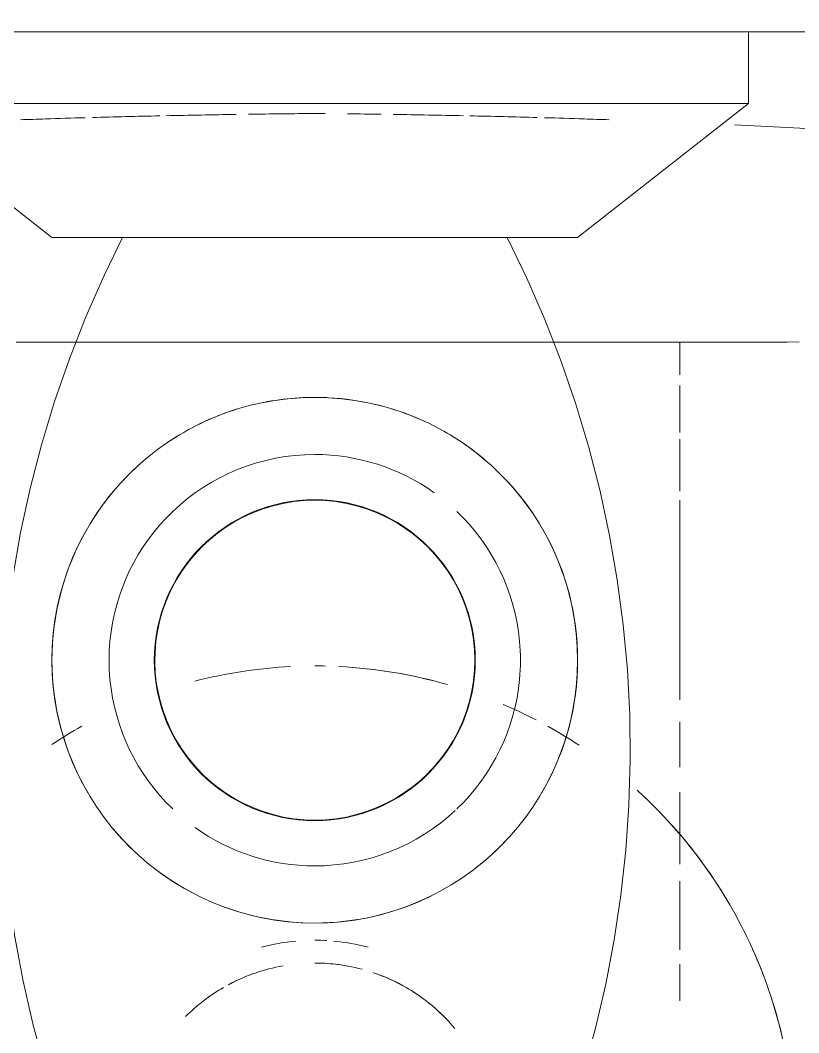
# Model space of a CAD drawing. Header units: millimetres. Extents: x -4000 to 187956, y -58990 to 162485.
# Drawn here: x 157921.26 to 157955.32, y 1854.7 to 1899 of the extents above; entities that cross this region are included whole.
import ezdxf

# ---------------------------------------------------------------- set-up
doc = ezdxf.new("R2010")
doc.units = ezdxf.units.MM
for name, color, linetype, lineweight in [('A-FLOR', 192, 'Continuous', 13), ('A-FLOR-PATT', 8, 'Continuous', 13), ('P-SANR-FIXT', 6, 'Continuous', 9)]:
    doc.layers.add(name, color=color, linetype=linetype, lineweight=lineweight)

# ---------------------------------------------------------------- blocks, each defined once
blk = doc.blocks.new('C307 - C307-V817-0_000')
at = {"layer": 'P-SANR-FIXT', "color": 50}
for p, q in [((-15.976, 42.403), (-15.976, 40.802)), ((-15.976, 40.17), (-15.976, 37.168)), ((-21.194, 13.567), (-20.651, 13.584)), ((-15.976, 13.585), (-13.283, 13.585)), ((-11.296, 13.585), (-9.529, 13.585)), ((-10.379, 13.585), (-9.664, 13.585)), ((-9.664, 13.585), (-8.933, 13.585)), ((-8.733, 13.585), (-9.468, 13.585)), ((-8.933, 13.585), (-8.188, 13.585)), ((-7.985, 13.585), (-8.733, 13.585)), ((-8.188, 13.585), (-7.43, 13.585)), ((-7.223, 13.585), (-7.985, 13.585)), ((-7.43, 13.585), (-6.66, 13.585)), ((-5.902, 13.585), (-3.217, 13.585)), ((-4.634, 13.585), (-3.217, 13.585)), ((-3.267, 13.585), (-4.073, 13.585)), ((-3.485, 13.585), (-2.674, 13.585)), ((-2.455, 13.585), (-3.267, 13.585)), ((-2.674, 13.585), (-1.859, 13.585)), ((-2.426, 13.585), (-1.094, 13.585)), ((-2.426, 13.585), (-1.094, 13.585)), ((-1.859, 13.585), (-1.041, 13.585)), ((-1.041, 13.585), (-0.221, 13.585)), ((-0.484, 13.585), (0, 13.585)), ((-0.484, 13.585), (0, 13.585)), ((-0.221, 13.585), (0, 13.585)), ((0, 13.585), (0.82, 13.585)), ((0.221, 13.585), (0, 13.585)), ((0, 13.585), (1.403, 13.585)), ((0, 13.585), (1.403, 13.585)), ((0.82, 13.585), (1.639, 13.585)), ((1.639, 13.585), (2.455, 13.585)), ((2.674, 13.585), (1.859, 13.585)), ((2.455, 13.585), (3.267, 13.585)), ((3.485, 13.585), (2.674, 13.585)), ((3.267, 13.585), (4.073, 13.585)), ((4.29, 13.585), (3.485, 13.585)), ((4.073, 13.585), (4.874, 13.585)), ((5.089, 13.585), (4.29, 13.585)), ((4.874, 13.585), (5.666, 13.585)), ((5.879, 13.585), (5.089, 13.585)), ((5.666, 13.585), (6.45, 13.585)), ((7.985, 13.585), (8.423, 13.585)), ((8.423, 13.585), (8.188, 13.585)), ((8.423, 13.585), (8.733, 13.585)), ((8.733, 13.585), (9.468, 13.585)), ((9.73, 13.585), (11.296, 13.585)), ((0, 9), (-0.527, 9)), ((0, 9), (-0.527, 9)), ((0, 3.149), (-0.484, 3.149)), ((-21.156, 0), (-13.657, 0)), ((-17.678, 0), (-20.662, 0)), ((-17.678, 0), (-20.662, 0)), ((-13.492, 0), (-17.103, 0)), ((-13.492, 0), (-17.103, 0)), ((-13.657, 0), (-10.568, 0)), ((-12.054, 0), (-10.568, 0)), ((-10.34, 0), (-11.803, 0)), ((-10.34, 0), (-11.803, 0)), ((-10.372, 0), (-7.347, 0)), ((-10.372, 0), (-7.347, 0)), ((-7.098, 0), (-10.144, 0)), ((-7.098, 0), (-10.144, 0)), ((-6.748, 0), (-5.35, 0)), ((-6.731, 0), (-5.35, 0)), ((-5.152, 0), (-6.47, 0)), ((-5.152, 0), (-6.47, 0)), ((-5.215, 0), (-3.507, 0)), ((-5.215, 0), (-3.507, 0)), ((-3.383, 0), (-5.023, 0)), ((-3.383, 0), (-5.023, 0)), ((-2.707, 0), (0, 0)), ((-2.707, 0), (0, 0)), ((0, 0), (-2.613, 0)), ((0, 0), (-2.613, 0)), ((0, 0), (4.469, 0)), ((0, 0), (4.469, 0)), ((4.307, 0), (0, 0)), ((4.307, 0), (0, 0)), ((6.47, 0), (5.152, 0)), ((6.47, 0), (5.152, 0)), ((5.35, 0), (6.731, 0)), ((5.35, 0), (7.347, 0)), ((8.593, 0), (7.098, 0)), ((8.593, 0), (7.098, 0)), ((7.347, 0), (8.823, 0)), ((7.347, 0), (8.823, 0)), ((12.5, 0), (8.631, 0)), ((12.5, 0), (8.631, 0)), ((8.86, 0), (12.771, 0)), ((8.86, 0), (13.657, 0))]:
    blk.add_line(p, q, dxfattribs=at)
at = {"layer": 'P-SANR-FIXT', "color": 254}
for p, q in [((-15.976, 36.418), (-15.976, 33.272)), ((-15.976, 32.174), (-15.976, 30.203)), ((-15.976, 29.239), (-15.976, 20.497)), ((-15.976, 20.098), (-15.976, 17.832)), ((-15.976, 17.532), (-15.976, 15.478)), ((-15.976, 15.009), (-15.976, 13.585)), ((-20.651, 13.584), (-20.504, 13.585)), ((-20.504, 13.585), (-20.487, 13.585)), ((-20.477, 13.585), (-20.503, 13.585)), ((-20.487, 13.585), (-20.438, 13.585)), ((-20.419, 13.585), (-20.477, 13.585)), ((-20.438, 13.585), (-20.356, 13.585)), ((-20.329, 13.585), (-20.419, 13.585)), ((-20.356, 13.585), (-20.242, 13.585)), ((-20.206, 13.585), (-20.329, 13.585)), ((-20.242, 13.585), (-20.095, 13.585)), ((-20.05, 13.585), (-20.206, 13.585)), ((-20.095, 13.585), (-19.916, 13.585)), ((-19.862, 13.585), (-20.05, 13.585)), ((-19.916, 13.585), (-19.705, 13.585)), ((-19.643, 13.585), (-19.862, 13.585)), ((-19.705, 13.585), (-19.463, 13.585)), ((-19.392, 13.585), (-19.643, 13.585)), ((-19.463, 13.585), (-19.19, 13.585)), ((-19.11, 13.585), (-19.392, 13.585)), ((-19.19, 13.585), (-18.885, 13.585)), ((-18.798, 13.585), (-19.11, 13.585)), ((-18.885, 13.585), (-18.551, 13.585)), ((-18.456, 13.585), (-18.798, 13.585)), ((-18.551, 13.585), (-18.187, 13.585)), ((-18.084, 13.585), (-18.456, 13.585)), ((-18.187, 13.585), (-17.794, 13.585)), ((-17.683, 13.585), (-18.084, 13.585)), ((-17.794, 13.585), (-17.372, 13.585)), ((-17.253, 13.585), (-17.683, 13.585)), ((-17.372, 13.585), (-16.923, 13.585)), ((-16.797, 13.585), (-17.253, 13.585)), ((-16.923, 13.585), (-16.446, 13.585)), ((-16.313, 13.585), (-16.797, 13.585)), ((-16.446, 13.585), (-15.943, 13.585)), ((-15.803, 13.585), (-16.313, 13.585)), ((-15.976, 13.585), (-13.154, 13.585)), ((-15.943, 13.585), (-15.415, 13.585)), ((-15.268, 13.585), (-15.803, 13.585)), ((-15.415, 13.585), (-14.862, 13.585)), ((-14.709, 13.585), (-15.268, 13.585)), ((-14.862, 13.585), (-14.285, 13.585)), ((-14.126, 13.585), (-14.709, 13.585)), ((-14.285, 13.585), (-13.686, 13.585)), ((-13.52, 13.585), (-14.126, 13.585)), ((-13.686, 13.585), (-13.064, 13.585)), ((-12.893, 13.585), (-13.52, 13.585)), ((-12.245, 13.585), (-12.893, 13.585)), ((-11.577, 13.585), (-12.245, 13.585)), ((-10.891, 13.585), (-11.577, 13.585)), ((-11.296, 13.585), (-9.529, 13.585)), ((-10.188, 13.585), (-10.891, 13.585)), ((-9.468, 13.585), (-10.188, 13.585)), ((10.379, 13.585), (9.664, 13.585)), ((9.73, 13.585), (11.296, 13.585)), ((11.078, 13.585), (10.379, 13.585)), ((11.759, 13.585), (11.078, 13.585)), ((12.422, 13.585), (11.759, 13.585)), ((13.064, 13.585), (12.422, 13.585)), ((-6.261, 9), (-7.971, 9)), ((-5.957, 9), (-7.283, 9)), ((-2.976, 9), (-5.75, 9)), ((-2.947, 9), (-5.52, 9)), ((-0.527, 9), (-2.203, 9)), ((-0.527, 9), (-2.191, 9)), ((0, 9), (-0.527, 9)), ((2.191, 9), (0, 9)), ((2.203, 9), (0, 9)), ((5.52, 9), (2.947, 9)), ((5.75, 9), (2.976, 9)), ((7.283, 9), (5.957, 9)), ((7.971, 9), (6.261, 9)), ((-4.704, 3.149), (-13.418, 3.149)), ((-0.484, 3.149), (-3.702, 3.149)), ((13.418, 3.149), (0, 3.149)), ((-29.34, 0), (-17.044, 0)), ((-17.044, 0), (-13.657, 0)), ((-7.262, 0), (-3.702, 0)), ((-5, 0), (-6.74, 0)), ((-3.382, 0), (-5, 0)), ((-2.864, 0), (0, 0)), ((0, 0), (-2.588, 0)), ((0, 0), (4.704, 0)), ((2.588, 0), (0, 0)), ((4.308, 0), (2.588, 0)), ((7.071, 0), (5, 0)), ((5.475, 0), (7.632, 0))]:
    blk.add_line(p, q, dxfattribs=at)
at = {"layer": 'P-SANR-FIXT', "color": 250}
for p, q in [((-11.5, 9), (-18.977, 3.149)), ((-0.527, 9), (-11.5, 9)), ((11.5, 9), (0, 9)), ((18.977, 3.149), (11.5, 9)), ((-18.977, 3.149), (-18.977, 0)), ((0, 3.149), (-18.977, 3.149)), ((18.977, 3.149), (0, 3.149)), ((-18.977, 0), (0, 0)), ((0, 0), (18.977, 0))]:
    blk.add_line(p, q, dxfattribs=at)
at = {"layer": 'P-SANR-FIXT', "color": 253}
for p, q in [((-8.132, 9), (-9.959, 9)), ((-5.957, 9), (-7.283, 9)), ((-2.947, 9), (-5.52, 9)), ((-0.527, 9), (-2.191, 9)), ((0, 9), (-0.527, 9)), ((2.191, 9), (0, 9)), ((5.52, 9), (2.947, 9)), ((7.283, 9), (5.957, 9)), ((9.959, 9), (8.905, 9)), ((-18.848, 3.149), (-18.977, 3.149)), ((-13.418, 3.149), (-18.612, 3.149)), ((-13.418, 0), (-7.632, 0)), ((-7.071, 0), (-10, 0)), ((-7.071, 0), (-10, 0)), ((-3.382, 0), (-6.74, 0)), ((4.308, 0), (-2.588, 0)), ((8.576, 0), (5, 0)), ((8.576, 0), (7.071, 0)), ((7.632, 0), (13.418, 0)), ((10, 0), (8.66, 0)), ((10, 0), (8.66, 0))]:
    blk.add_line(p, q, dxfattribs=at)
at = {"layer": 'P-SANR-FIXT', "color": 250, "flags": 128}
for points in [[(-8.41, 9), (-9.272, 10.778), (-10.063, 12.59), (-10.781, 14.432), (-11.424, 16.3), (-11.993, 18.194), (-12.485, 20.108), (-12.9, 22.04), (-13.237, 23.988), (-13.497, 25.947), (-13.678, 27.916), (-13.779, 29.889), (-13.802, 31.866), (-13.746, 33.842), (-13.611, 35.814), (-13.397, 37.779), (-13.105, 39.733), (-12.735, 41.675), (-12.287, 43.6), (-11.763, 45.506), (-11.163, 47.389)], [(11.205, 47.267), (11.8, 45.383), (12.319, 43.475), (12.761, 41.549), (13.126, 39.607), (13.414, 37.651), (13.622, 35.686), (13.752, 33.713), (13.803, 31.737), (13.775, 29.761), (13.668, 27.787), (13.482, 25.82), (13.218, 23.861), (12.875, 21.914), (12.455, 19.983), (11.958, 18.07), (11.385, 16.178), (10.736, 14.311), (10.014, 12.471), (9.219, 10.662), (8.41, 9)]]:
    blk.add_lwpolyline(points, dxfattribs=at)
at = {"layer": 'P-SANR-FIXT', "color": 50, "flags": 128}
for points in [[(-13.064, 13.585), (-12.422, 13.585), (-11.759, 13.585), (-11.078, 13.585), (-10.379, 13.585)], [(-5.666, 13.585), (-6.45, 13.585), (-7.223, 13.585)], [(-6.66, 13.585), (-5.879, 13.585), (-5.089, 13.585)], [(-4.073, 13.585), (-4.874, 13.585), (-5.666, 13.585)], [(-5.089, 13.585), (-4.29, 13.585), (-3.485, 13.585)], [(0, 13.585), (-0.82, 13.585), (-1.639, 13.585), (-2.455, 13.585)], [(1.859, 13.585), (1.041, 13.585), (0.221, 13.585)], [(8.188, 13.585), (7.43, 13.585), (6.66, 13.585), (5.879, 13.585)], [(6.45, 13.585), (7.223, 13.585), (7.985, 13.585)], [(9.664, 13.585), (8.933, 13.585), (8.423, 13.585)], [(9.468, 13.585), (10.188, 13.585), (10.891, 13.585), (11.577, 13.585), (12.245, 13.585), (12.893, 13.585)]]:
    blk.add_lwpolyline(points, dxfattribs=at)
at = {"layer": 'P-SANR-FIXT', "color": 250}
for centre, radius, start, end in [((0, 48.75), 21, 167.7383, 227.8289), ((0, 27.5), 11.5, 90, 270), ((0, 27.5), 11.5, 270, 90), ((0, 27.5), 9, 90, 133.0417), ((0, 27.5), 9, 90, 133.0417), ((0, 27.5), 9, 54.4728, 90), ((0, 27.5), 9, 54.4728, 90), ((0, 27.5), 7.022, 90, 270), ((0, 27.5), 7.022, 270, 90), ((0, 27.5), 9, 174.6435, 185.3565), ((0, 27.5), 9, 174.6435, 185.3565), ((0, 27.5), 9, 354.6435, 5.3565), ((0, 27.5), 9, 354.6435, 5.3565), ((0, 27.5), 9, 270, 313.6949), ((0, 27.5), 9, 270, 313.6949), ((0, 27.5), 9, 234.4728, 270), ((0, 27.5), 9, 234.4728, 270)]:
    blk.add_arc(centre, radius, start, end, dxfattribs=at)
at = {"layer": 'P-SANR-FIXT', "color": 254}
for centre, radius, start, end in [((0, 48.75), 21, 180, 198), ((0, 48.75), 8, 240.5037, 251.2562), ((0, 48.75), 8, 288.677, 298.1506), ((0, 48.75), 21, 200.6534, 206.5824), ((0, 48.75), 8, 255, 264.135), ((0, 48.75), 8, 266.8415, 270), ((0, 27.5), 11.5, 90, 116.421), ((0, 27.5), 11.5, 69.0787, 87.4031), ((0, 48.75), 21, 210.1421, 227.0346), ((0, 27.5), 11.5, 53.6398, 62.2815), ((0, 27.5), 11.5, 126.4043, 137.6508), ((0, 27.5), 11.5, 40.0446, 47.09), ((0, 27.5), 7, 90, 150), ((0, 27.5), 7, 30, 90), ((0, 27.5), 11.5, 150, 210), ((0, 27.5), 11.5, 330, 30), ((0, 48.75), 21, 242.5514, 246.8923), ((0, 48.75), 21, 253.9639, 267.1116), ((0, 48.75), 21, 272.8884, 284.4648), ((0, 27.5), 7, 210, 270), ((0, 27.5), 7, 270, 330), ((0, 27.5), 7, 330, 331.2022), ((0, 27.5), 11.5, 210.9833, 222.8252), ((0, 27.5), 11.5, 319.81, 328.1359), ((0, 27.5), 11.5, 309.0775, 316.6007), ((0, 27.5), 11.5, 227.6398, 240.6053), ((0, 27.5), 11.5, 287.2715, 304.1178), ((0, 27.5), 11.5, 245.6772, 267.0632), ((0, 27.5), 11.5, 270, 283.8359)]:
    blk.add_arc(centre, radius, start, end, dxfattribs=at)
at = {"layer": 'P-SANR-FIXT', "color": 50}
for centre, radius, start, end in [((0, 48.75), 8, 225, 240), ((0, 48.75), 8, 300, 315), ((0, 27.5), 11.5, 149.7718, 150), ((0, 27.5), 11.5, 30, 30.2282), ((0, 48.75), 21, 236.5871, 240.9536), ((0, 48.75), 21, 299.0464, 303.2409), ((0, 48.75), 21, 242.5514, 246.8923), ((0, 48.75), 21, 253.9639, 267.0563), ((0, 48.75), 21, 272.8884, 284.4648), ((0, 48.75), 21, 268.7284, 270), ((0, 48.75), 21, 268.7284, 270), ((0, 27.5), 11.5, 267.3733, 270)]:
    blk.add_arc(centre, radius, start, end, dxfattribs=at)
at = {"layer": 'P-SANR-FIXT', "color": 253}
for centre, radius, start, end in [((0, 48.75), 9, 255, 264.7549), ((0, 48.75), 9, 275.2451, 285), ((0, 48.75), 9, 266.6437, 270), ((0, 27.5), 9, 133.6949, 174.6435), ((0, 27.5), 9, 133.6949, 174.6435), ((0, 27.5), 9, 5.3565, 46.3051), ((0, 27.5), 9, 5.3565, 46.3051), ((0, 48.75), 21, 236.5871, 240.9536), ((0, 48.75), 21, 299.0464, 303.2409), ((0, 27.5), 7, 150, 210), ((0, 27.5), 7, 331.2022, 30), ((0, 27.5), 9, 185.3565, 226.3051), ((0, 27.5), 9, 185.3565, 226.3051), ((0, 27.5), 9, 313.6949, 354.6435), ((0, 27.5), 9, 313.6949, 354.6435)]:
    blk.add_arc(centre, radius, start, end, dxfattribs=at)
at = {"layer": 'P-SANR-FIXT', "color": 250}
for points, knots in [([(-18.366, 4.081), (-19.903, 4.154), (-23.248, 4.335), (-28.273, 4.692), (-33.432, 5.166), (-37.602, 5.618), (-40.864, 6.004), (-44.081, 6.399), (-47.997, 6.927), (-52.535, 7.633), (-56.941, 8.397), (-61.248, 9.203), (-65.448, 10.056), (-70.877, 11.275), (-85.281, 14.901), (-106.179, 22.375), (-129.304, 35.807), (-141.715, 47.207), (-147.158, 53.548)], [-0.9208028, -0.9208028, -0.9208028, -0.9208028, -0.9, -0.875, -0.85, -0.825, -0.8125, -0.8, -0.775, -0.75, -0.725, -0.7, -0.675, -0.65, -0.6, -0.4, -0.2, 0, 0, 0, 0]), ([(-105.935, 0), (-104.576, 0), (-99.721, 0), (-86.209, 0), (-71.424, 0), (-60.368, 0), (-56.114, 0), (-52.773, 0), (-49.305, 0), (-45.718, 0), (-42.599, 0), (-40.014, 0), (-38.024, 0), (-35.989, 0), (-33.224, 0), (-29.661, 0), (-25.948, 0), (-22.881, 0), (-20.53, 0), (-18.13, 0), (-15.872, 0), (-14.404, 0), (-13.761, 0)], [-1, -1, -1, -1, -0.8, -0.6, -0.4, -0.35, -0.325, -0.3, -0.275, -0.25, -0.225, -0.2125, -0.2, -0.1875, -0.175, -0.15, -0.125, -0.1125, -0.1, -0.0875, -0.075, -0.0653852, -0.0653852, -0.0653852, -0.0653852]), ([(-105.935, 0), (-104.576, 0), (-99.721, 0), (-86.209, 0), (-71.424, 0), (-60.368, 0), (-56.114, 0), (-52.773, 0), (-49.305, 0), (-45.718, 0), (-42.599, 0), (-40.014, 0), (-38.024, 0), (-35.989, 0), (-33.224, 0), (-29.661, 0), (-25.948, 0), (-22.881, 0), (-20.53, 0), (-18.13, 0), (-15.872, 0), (-14.404, 0), (-13.761, 0)], [-1, -1, -1, -1, -0.8, -0.6, -0.4, -0.35, -0.325, -0.3, -0.275, -0.25, -0.225, -0.2125, -0.2, -0.1875, -0.175, -0.15, -0.125, -0.1125, -0.1, -0.0875, -0.075, -0.0653852, -0.0653852, -0.0653852, -0.0653852])]:
    blk.add_open_spline(points, degree=3, knots=knots, dxfattribs=at)
at = {"layer": 'P-SANR-FIXT', "color": 253}
for points in [[(-6.13, 43.613), (-5.789, 43.207), (-5.408, 42.834), (-4.994, 42.503)], [(1.388, 40.871), (2.22, 41.018), (3.03, 41.299), (3.776, 41.697)], [(-6.781, 3.683), (-7.772, 3.704), (-8.756, 3.728), (-9.733, 3.756)], [(-3.433, 3.621), (-4.464, 3.637), (-5.489, 3.655), (-6.506, 3.677)], [(-1.428, 3.595), (-1.922, 3.6), (-2.415, 3.606), (-2.907, 3.613)], [(0, 3.58), (-0.153, 3.581), (-0.307, 3.583), (-0.46, 3.584)], [(2.907, 3.613), (2.415, 3.606), (1.922, 3.6), (1.428, 3.595)], [(6.506, 3.677), (5.489, 3.655), (4.464, 3.637), (3.433, 3.621)], [(9.733, 3.756), (8.756, 3.728), (7.772, 3.704), (6.781, 3.683)], [(-13.761, 0), (-12.733, 0), (-11.692, 0), (-10.64, 0)], [(-13.761, 0), (-12.733, 0), (-11.692, 0), (-10.64, 0)], [(-10.442, 0), (-9.443, 0), (-8.433, 0), (-7.413, 0)], [(-10.442, 0), (-9.443, 0), (-8.433, 0), (-7.413, 0)]]:
    blk.add_open_spline(points, degree=3, dxfattribs=at)
for points, knots in [([(-4.759, 42.321), (-4.517, 42.141), (-3.831, 41.689), (-3.08, 41.349), (-2.59, 41.181)], [-0.70273633, -0.70273633, -0.70273633, -0.70273633, -0.66666667, -0.60487616, -0.60487616, -0.60487616, -0.60487616]), ([(-10.046, 3.764), (-10.627, 3.781), (-11.575, 3.81), (-12.516, 3.842), (-12.882, 3.854)], [-0.95754419, -0.95754419, -0.95754419, -0.95754419, -0.95, -0.94519309, -0.94519309, -0.94519309, -0.94519309]), ([(12.882, 3.854), (12.516, 3.842), (11.575, 3.81), (10.627, 3.781), (10.046, 3.764)], [-0.05480691, -0.05480691, -0.05480691, -0.05480691, -0.05, -0.04245581, -0.04245581, -0.04245581, -0.04245581]), ([(7.413, 0), (8.501, 0), (10.641, 0), (12.733, 0), (13.761, 0)], [-0.96554428, -0.96554428, -0.96554428, -0.96554428, -0.95, -0.93461475, -0.93461475, -0.93461475, -0.93461475]), ([(7.413, 0), (8.501, 0), (10.641, 0), (12.733, 0), (13.761, 0)], [-0.96554428, -0.96554428, -0.96554428, -0.96554428, -0.95, -0.93461475, -0.93461475, -0.93461475, -0.93461475])]:
    blk.add_open_spline(points, degree=3, knots=knots, dxfattribs=at)
at = {"layer": 'P-SANR-FIXT', "color": 254}
for points in [[(4.001, 41.822), (4.263, 41.974), (4.517, 42.14), (4.76, 42.32)], [(-1.391, 40.872), (-1.076, 40.816), (-0.757, 40.78), (-0.438, 40.762)], [(1.428, 3.595), (0.953, 3.589), (0.477, 3.584), (0, 3.58)], [(-7.042, 0), (-6.503, 0), (-5.96, 0), (-5.414, 0)], [(-7.042, 0), (-6.503, 0), (-5.96, 0), (-5.414, 0)], [(-5.279, 0), (-4.71, 0), (-4.137, 0), (-3.562, 0)], [(-5.279, 0), (-4.71, 0), (-4.137, 0), (-3.562, 0)], [(-2.755, 0), (-1.845, 0), (-0.926, 0), (0, 0)], [(-2.755, 0), (-1.845, 0), (-0.926, 0), (0, 0)], [(0, 0), (1.532, 0), (3.041, 0), (4.529, 0)], [(0, 0), (1.532, 0), (3.041, 0), (4.529, 0)], [(5.414, 0), (6.085, 0), (6.751, 0), (7.413, 0)], [(5.414, 0), (6.085, 0), (6.751, 0), (7.413, 0)]]:
    blk.add_open_spline(points, degree=3, dxfattribs=at)
blk.add_open_spline([(-13.608, 0), (-13.883, 0), (-16.986, 0), (-20.043, 0), (-22.8, 0)], degree=3, knots=[-0.93459979, -0.93459979, -0.93459979, -0.93459979, -0.93055556, -0.88888889, -0.88888889, -0.88888889, -0.88888889], dxfattribs=at)
blk.add_open_spline([(-13.608, 0), (-13.883, 0), (-16.986, 0), (-20.043, 0), (-22.8, 0)], degree=3, knots=[-0.93459979, -0.93459979, -0.93459979, -0.93459979, -0.93055556, -0.88888889, -0.88888889, -0.88888889, -0.88888889], dxfattribs=at)
at = {"layer": 'P-SANR-FIXT', "color": 50}
for points in [[(-10.455, 0), (-11.511, 0), (-12.562, 0), (-13.608, 0)], [(-10.455, 0), (-11.511, 0), (-12.562, 0), (-13.608, 0)], [(-7.239, 0), (-8.25, 0), (-9.256, 0), (-10.257, 0)], [(-7.239, 0), (-8.25, 0), (-9.256, 0), (-10.257, 0)], [(-5.267, 0), (-5.803, 0), (-6.338, 0), (-6.872, 0)], [(-5.267, 0), (-5.803, 0), (-6.338, 0), (-6.872, 0)], [(-3.453, 0), (-4.015, 0), (-4.575, 0), (-5.134, 0)], [(-3.453, 0), (-4.015, 0), (-4.575, 0), (-5.134, 0)], [(0, 0), (-0.892, 0), (-1.781, 0), (-2.667, 0)], [(0, 0), (-0.892, 0), (-1.781, 0), (-2.667, 0)], [(4.4, 0), (2.942, 0), (1.476, 0), (0, 0)], [(4.4, 0), (2.942, 0), (1.476, 0), (0, 0)], [(7.24, 0), (6.585, 0), (5.928, 0), (5.268, 0)], [(7.24, 0), (6.585, 0), (5.928, 0), (5.268, 0)]]:
    blk.add_open_spline(points, degree=3, dxfattribs=at)
blk.add_open_spline([(13.606, 0), (12.94, 0), (10.833, 0), (8.703, 0), (7.24, 0)], degree=3, knots=[-0.0653715, -0.0653715, -0.0653715, -0.0653715, -0.05555556, -0.03444848, -0.03444848, -0.03444848, -0.03444848], dxfattribs=at)
blk.add_open_spline([(13.606, 0), (12.94, 0), (10.833, 0), (8.703, 0), (7.24, 0)], degree=3, knots=[-0.0653715, -0.0653715, -0.0653715, -0.0653715, -0.05555556, -0.03444848, -0.03444848, -0.03444848, -0.03444848], dxfattribs=at)
blk = doc.blocks.new('C307 - C307-V852-0_000')
at = {"layer": 'P-SANR-FIXT', "color": 50}
for p, q in [((-15.976, 42.403), (-15.976, 40.802)), ((-15.976, 40.17), (-15.976, 37.168)), ((-21.194, 13.567), (-20.651, 13.584)), ((-15.976, 13.585), (-13.283, 13.585)), ((-13.064, 13.585), (-12.422, 13.585)), ((-12.422, 13.585), (-11.759, 13.585)), ((-11.759, 13.585), (-11.078, 13.585)), ((-11.296, 13.585), (-9.529, 13.585)), ((-11.078, 13.585), (-10.379, 13.585)), ((-10.379, 13.585), (-9.664, 13.585)), ((-9.664, 13.585), (-8.933, 13.585)), ((-8.733, 13.585), (-9.468, 13.585)), ((-8.933, 13.585), (-8.188, 13.585)), ((-7.985, 13.585), (-8.733, 13.585)), ((-8.188, 13.585), (-7.43, 13.585)), ((-7.223, 13.585), (-7.985, 13.585)), ((-7.43, 13.585), (-6.66, 13.585)), ((-6.45, 13.585), (-7.223, 13.585)), ((-6.66, 13.585), (-5.879, 13.585)), ((-5.666, 13.585), (-6.45, 13.585)), ((-5.902, 13.585), (-3.217, 13.585)), ((-5.879, 13.585), (-5.089, 13.585)), ((-4.874, 13.585), (-5.666, 13.585)), ((-5.089, 13.585), (-4.29, 13.585)), ((-4.073, 13.585), (-4.874, 13.585)), ((-4.634, 13.585), (-3.217, 13.585)), ((-4.29, 13.585), (-3.485, 13.585)), ((-3.267, 13.585), (-4.073, 13.585)), ((-3.485, 13.585), (-2.674, 13.585)), ((-2.455, 13.585), (-3.267, 13.585)), ((-2.674, 13.585), (-1.859, 13.585)), ((-1.639, 13.585), (-2.455, 13.585)), ((-2.426, 13.585), (-1.094, 13.585)), ((-2.426, 13.585), (-1.094, 13.585)), ((-1.859, 13.585), (-1.041, 13.585)), ((-0.82, 13.585), (-1.639, 13.585)), ((-1.041, 13.585), (-0.221, 13.585)), ((0, 13.585), (-0.82, 13.585)), ((-0.484, 13.585), (0, 13.585)), ((-0.484, 13.585), (0, 13.585)), ((-0.221, 13.585), (0, 13.585)), ((0, 13.585), (0.82, 13.585)), ((0.221, 13.585), (0, 13.585)), ((0, 13.585), (1.403, 13.585)), ((0, 13.585), (1.403, 13.585)), ((1.041, 13.585), (0.221, 13.585)), ((0.82, 13.585), (1.639, 13.585)), ((1.859, 13.585), (1.041, 13.585)), ((1.639, 13.585), (2.455, 13.585)), ((2.674, 13.585), (1.859, 13.585)), ((2.455, 13.585), (3.267, 13.585)), ((3.485, 13.585), (2.674, 13.585)), ((3.267, 13.585), (4.073, 13.585)), ((4.29, 13.585), (3.485, 13.585)), ((4.073, 13.585), (4.874, 13.585)), ((5.089, 13.585), (4.29, 13.585)), ((4.874, 13.585), (5.666, 13.585)), ((5.879, 13.585), (5.089, 13.585)), ((5.666, 13.585), (6.45, 13.585)), ((6.66, 13.585), (5.879, 13.585)), ((6.45, 13.585), (7.223, 13.585)), ((7.43, 13.585), (6.66, 13.585)), ((7.223, 13.585), (7.985, 13.585)), ((8.188, 13.585), (7.43, 13.585)), ((7.985, 13.585), (8.423, 13.585)), ((8.423, 13.585), (8.188, 13.585)), ((8.423, 13.585), (8.733, 13.585)), ((8.933, 13.585), (8.423, 13.585)), ((8.733, 13.585), (9.468, 13.585)), ((9.664, 13.585), (8.933, 13.585)), ((9.468, 13.585), (10.188, 13.585)), ((9.73, 13.585), (11.296, 13.585)), ((10.188, 13.585), (10.891, 13.585)), ((10.891, 13.585), (11.577, 13.585)), ((11.577, 13.585), (12.245, 13.585)), ((12.245, 13.585), (12.893, 13.585)), ((0, 9), (-0.527, 9)), ((0, 9), (-0.527, 9)), ((0, 3.149), (-0.484, 3.149)), ((-21.156, 0), (-13.657, 0)), ((-17.678, 0), (-20.662, 0)), ((-17.678, 0), (-20.662, 0)), ((-13.492, 0), (-17.103, 0)), ((-13.492, 0), (-17.103, 0)), ((-13.657, 0), (-10.568, 0)), ((-12.054, 0), (-10.568, 0)), ((-10.34, 0), (-11.803, 0)), ((-10.34, 0), (-11.803, 0)), ((-10.372, 0), (-7.347, 0)), ((-10.372, 0), (-7.347, 0)), ((-7.098, 0), (-10.144, 0)), ((-7.098, 0), (-10.144, 0)), ((-6.748, 0), (-5.35, 0)), ((-6.731, 0), (-5.35, 0)), ((-5.152, 0), (-6.47, 0)), ((-5.152, 0), (-6.47, 0)), ((-5.215, 0), (-3.507, 0)), ((-5.215, 0), (-3.507, 0)), ((-3.383, 0), (-5.023, 0)), ((-3.383, 0), (-5.023, 0)), ((-2.707, 0), (0, 0)), ((-2.707, 0), (0, 0)), ((0, 0), (-2.613, 0)), ((0, 0), (-2.613, 0)), ((0, 0), (4.469, 0)), ((0, 0), (4.469, 0)), ((4.307, 0), (0, 0)), ((4.307, 0), (0, 0)), ((6.47, 0), (5.152, 0)), ((6.47, 0), (5.152, 0)), ((5.35, 0), (6.731, 0)), ((5.35, 0), (7.347, 0)), ((8.593, 0), (7.098, 0)), ((8.593, 0), (7.098, 0)), ((7.347, 0), (8.823, 0)), ((7.347, 0), (8.823, 0)), ((12.5, 0), (8.631, 0)), ((12.5, 0), (8.631, 0)), ((8.86, 0), (12.771, 0)), ((8.86, 0), (13.657, 0))]:
    blk.add_line(p, q, dxfattribs=at)
at = {"layer": 'P-SANR-FIXT', "color": 254}
for p, q in [((-15.976, 36.418), (-15.976, 33.272)), ((-15.976, 32.174), (-15.976, 30.203)), ((-15.976, 29.239), (-15.976, 20.497)), ((-15.976, 20.098), (-15.976, 17.832)), ((-15.976, 17.532), (-15.976, 15.478)), ((-15.976, 15.009), (-15.976, 13.585)), ((-20.651, 13.584), (-20.504, 13.585)), ((-15.976, 13.585), (-13.154, 13.585)), ((-11.296, 13.585), (-9.529, 13.585)), ((9.73, 13.585), (11.296, 13.585)), ((-6.261, 9), (-7.971, 9)), ((-5.957, 9), (-7.283, 9)), ((-2.976, 9), (-5.75, 9)), ((-2.947, 9), (-5.52, 9)), ((-0.527, 9), (-2.203, 9)), ((-0.527, 9), (-2.191, 9)), ((0, 9), (-0.527, 9)), ((2.191, 9), (0, 9)), ((2.203, 9), (0, 9)), ((5.52, 9), (2.947, 9)), ((5.75, 9), (2.976, 9)), ((7.283, 9), (5.957, 9)), ((7.971, 9), (6.261, 9)), ((-4.704, 3.149), (-13.418, 3.149)), ((-0.484, 3.149), (-3.702, 3.149)), ((13.418, 3.149), (0, 3.149)), ((-29.34, 0), (-13.657, 0)), ((-7.262, 0), (-3.702, 0)), ((-3.382, 0), (-6.74, 0)), ((-2.864, 0), (0, 0)), ((4.308, 0), (-2.588, 0)), ((0, 0), (4.704, 0)), ((7.071, 0), (5, 0)), ((5.475, 0), (7.632, 0))]:
    blk.add_line(p, q, dxfattribs=at)
at = {"layer": 'P-SANR-FIXT', "color": 250}
for p, q in [((-11.5, 9), (-18.977, 3.149)), ((-0.527, 9), (-11.5, 9)), ((11.5, 9), (0, 9)), ((18.977, 3.149), (11.5, 9)), ((-18.977, 3.149), (-18.977, 0)), ((0, 3.149), (-18.977, 3.149)), ((18.977, 3.149), (0, 3.149)), ((-18.977, 0), (0, 0)), ((0, 0), (18.977, 0))]:
    blk.add_line(p, q, dxfattribs=at)
at = {"layer": 'P-SANR-FIXT', "color": 253}
for p, q in [((-8.132, 9), (-9.959, 9)), ((-5.957, 9), (-7.283, 9)), ((-2.947, 9), (-5.52, 9)), ((-0.527, 9), (-2.191, 9)), ((0, 9), (-0.527, 9)), ((2.191, 9), (0, 9)), ((5.52, 9), (2.947, 9)), ((7.283, 9), (5.957, 9)), ((9.959, 9), (8.905, 9)), ((-18.848, 3.149), (-18.977, 3.149)), ((-13.418, 3.149), (-18.612, 3.149)), ((-13.418, 0), (-7.632, 0)), ((-7.071, 0), (-10, 0)), ((-7.071, 0), (-10, 0)), ((-3.382, 0), (-6.74, 0)), ((4.308, 0), (-2.588, 0)), ((8.576, 0), (5, 0)), ((8.576, 0), (7.071, 0)), ((7.632, 0), (13.418, 0)), ((10, 0), (8.66, 0)), ((10, 0), (8.66, 0))]:
    blk.add_line(p, q, dxfattribs=at)
at = {"layer": 'P-SANR-FIXT', "color": 250, "flags": 128}
for points in [[(-8.41, 9), (-9.272, 10.778), (-10.063, 12.59), (-10.781, 14.432), (-11.424, 16.3), (-11.993, 18.194), (-12.485, 20.108), (-12.9, 22.04), (-13.237, 23.988), (-13.497, 25.947), (-13.678, 27.916), (-13.779, 29.889), (-13.802, 31.866), (-13.746, 33.842), (-13.611, 35.814), (-13.397, 37.779), (-13.105, 39.733), (-12.735, 41.675), (-12.287, 43.6), (-11.763, 45.506), (-11.163, 47.389)], [(11.205, 47.267), (11.8, 45.383), (12.319, 43.475), (12.761, 41.549), (13.126, 39.607), (13.414, 37.651), (13.622, 35.686), (13.752, 33.713), (13.803, 31.737), (13.775, 29.761), (13.668, 27.787), (13.482, 25.82), (13.218, 23.861), (12.875, 21.914), (12.455, 19.983), (11.958, 18.07), (11.385, 16.178), (10.736, 14.311), (10.014, 12.471), (9.219, 10.662), (8.41, 9)]]:
    blk.add_lwpolyline(points, dxfattribs=at)
at = {"layer": 'P-SANR-FIXT', "color": 254, "flags": 128}
for points in [[(-20.504, 13.585), (-20.487, 13.585), (-20.438, 13.585), (-20.356, 13.585), (-20.242, 13.585), (-20.095, 13.585), (-19.916, 13.585), (-19.705, 13.585), (-19.463, 13.585), (-19.19, 13.585), (-18.885, 13.585), (-18.551, 13.585), (-18.187, 13.585), (-17.794, 13.585), (-17.372, 13.585), (-16.923, 13.585), (-16.446, 13.585), (-15.943, 13.585), (-15.415, 13.585), (-14.862, 13.585), (-14.285, 13.585), (-13.686, 13.585), (-13.064, 13.585)], [(-9.468, 13.585), (-10.188, 13.585), (-10.891, 13.585), (-11.577, 13.585), (-12.245, 13.585), (-12.893, 13.585), (-13.52, 13.585), (-14.126, 13.585), (-14.709, 13.585), (-15.268, 13.585), (-15.803, 13.585), (-16.313, 13.585), (-16.797, 13.585), (-17.253, 13.585), (-17.683, 13.585), (-18.084, 13.585), (-18.456, 13.585), (-18.798, 13.585), (-19.11, 13.585), (-19.392, 13.585), (-19.643, 13.585), (-19.862, 13.585), (-20.05, 13.585), (-20.206, 13.585), (-20.329, 13.585), (-20.419, 13.585), (-20.477, 13.585), (-20.503, 13.585)], [(13.064, 13.585), (12.422, 13.585), (11.759, 13.585), (11.078, 13.585), (10.379, 13.585), (9.664, 13.585)]]:
    blk.add_lwpolyline(points, dxfattribs=at)
at = {"layer": 'P-SANR-FIXT', "color": 250}
for centre, radius, start, end in [((0, 48.75), 21, 167.7383, 227.8289), ((0, 27.5), 11.5, 90, 270), ((0, 27.5), 11.5, 270, 90), ((0, 27.5), 9, 90, 133.0417), ((0, 27.5), 9, 90, 133.0417), ((0, 27.5), 9, 54.4728, 90), ((0, 27.5), 9, 54.4728, 90), ((0, 27.5), 7.022, 90, 270), ((0, 27.5), 7.022, 270, 90), ((0, 27.5), 9, 174.6435, 185.3565), ((0, 27.5), 9, 174.6435, 185.3565), ((0, 27.5), 9, 354.6435, 5.3565), ((0, 27.5), 9, 354.6435, 5.3565), ((0, 27.5), 9, 270, 313.6949), ((0, 27.5), 9, 270, 313.6949), ((0, 27.5), 9, 234.4728, 270), ((0, 27.5), 9, 234.4728, 270)]:
    blk.add_arc(centre, radius, start, end, dxfattribs=at)
at = {"layer": 'P-SANR-FIXT', "color": 254}
for centre, radius, start, end in [((0, 48.75), 21, 180, 198), ((0, 48.75), 8, 240.5037, 251.2562), ((0, 48.75), 8, 288.677, 298.1506), ((0, 48.75), 21, 200.6534, 206.5824), ((0, 48.75), 8, 255, 264.135), ((0, 48.75), 8, 266.8415, 270), ((0, 27.5), 11.5, 90, 116.421), ((0, 27.5), 11.5, 69.0787, 87.4031), ((0, 48.75), 21, 210.1421, 227.0346), ((0, 27.5), 11.5, 53.6398, 62.2815), ((0, 27.5), 11.5, 126.4043, 137.6508), ((0, 27.5), 11.5, 40.0446, 47.09), ((0, 27.5), 7, 90, 150), ((0, 27.5), 7, 30, 90), ((0, 27.5), 11.5, 150, 210), ((0, 27.5), 11.5, 330, 30), ((0, 48.75), 21, 242.5514, 246.8923), ((0, 48.75), 21, 253.9639, 267.1116), ((0, 48.75), 21, 272.8884, 284.4648), ((0, 27.5), 7, 210, 270), ((0, 27.5), 7, 270, 330), ((0, 27.5), 7, 330, 331.2022), ((0, 27.5), 11.5, 210.9833, 222.8252), ((0, 27.5), 11.5, 319.81, 328.1359), ((0, 27.5), 11.5, 309.0775, 316.6007), ((0, 27.5), 11.5, 227.6398, 240.6053), ((0, 27.5), 11.5, 287.2715, 304.1178), ((0, 27.5), 11.5, 245.6772, 267.0632), ((0, 27.5), 11.5, 270, 283.8359)]:
    blk.add_arc(centre, radius, start, end, dxfattribs=at)
at = {"layer": 'P-SANR-FIXT', "color": 50}
for centre, radius, start, end in [((0, 48.75), 8, 225, 240), ((0, 48.75), 8, 300, 315), ((0, 27.5), 11.5, 149.7718, 150), ((0, 27.5), 11.5, 30, 30.2282), ((0, 48.75), 21, 236.5871, 240.9536), ((0, 48.75), 21, 299.0464, 303.2409), ((0, 48.75), 21, 242.5514, 246.8923), ((0, 48.75), 21, 253.9639, 267.0563), ((0, 48.75), 21, 272.8884, 284.4648), ((0, 48.75), 21, 268.7284, 270), ((0, 48.75), 21, 268.7284, 270), ((0, 27.5), 11.5, 267.3733, 270)]:
    blk.add_arc(centre, radius, start, end, dxfattribs=at)
at = {"layer": 'P-SANR-FIXT', "color": 253}
for centre, radius, start, end in [((0, 48.75), 9, 255, 264.7549), ((0, 48.75), 9, 275.2451, 285), ((0, 48.75), 9, 266.6437, 270), ((0, 27.5), 9, 133.6949, 174.6435), ((0, 27.5), 9, 133.6949, 174.6435), ((0, 27.5), 9, 5.3565, 46.3051), ((0, 27.5), 9, 5.3565, 46.3051), ((0, 48.75), 21, 236.5871, 240.9536), ((0, 48.75), 21, 299.0464, 303.2409), ((0, 27.5), 7, 150, 210), ((0, 27.5), 7, 331.2022, 30), ((0, 27.5), 9, 185.3565, 226.3051), ((0, 27.5), 9, 185.3565, 226.3051), ((0, 27.5), 9, 313.6949, 354.6435), ((0, 27.5), 9, 313.6949, 354.6435)]:
    blk.add_arc(centre, radius, start, end, dxfattribs=at)
at = {"layer": 'P-SANR-FIXT', "color": 250}
for points, knots in [([(-18.366, 4.081), (-19.903, 4.154), (-23.248, 4.335), (-28.273, 4.692), (-33.432, 5.166), (-37.602, 5.618), (-40.864, 6.004), (-44.081, 6.399), (-47.997, 6.927), (-52.535, 7.633), (-56.941, 8.397), (-61.248, 9.203), (-65.448, 10.056), (-70.877, 11.275), (-85.281, 14.901), (-106.179, 22.375), (-129.304, 35.807), (-141.715, 47.207), (-147.158, 53.548)], [-0.9208028, -0.9208028, -0.9208028, -0.9208028, -0.9, -0.875, -0.85, -0.825, -0.8125, -0.8, -0.775, -0.75, -0.725, -0.7, -0.675, -0.65, -0.6, -0.4, -0.2, 0, 0, 0, 0]), ([(-105.935, 0), (-104.576, 0), (-99.721, 0), (-86.209, 0), (-71.424, 0), (-60.368, 0), (-56.114, 0), (-52.773, 0), (-49.305, 0), (-45.718, 0), (-42.599, 0), (-40.014, 0), (-38.024, 0), (-35.989, 0), (-33.224, 0), (-29.661, 0), (-25.948, 0), (-22.881, 0), (-20.53, 0), (-18.13, 0), (-15.872, 0), (-14.404, 0), (-13.761, 0)], [-1, -1, -1, -1, -0.8, -0.6, -0.4, -0.35, -0.325, -0.3, -0.275, -0.25, -0.225, -0.2125, -0.2, -0.1875, -0.175, -0.15, -0.125, -0.1125, -0.1, -0.0875, -0.075, -0.0653852, -0.0653852, -0.0653852, -0.0653852]), ([(-105.935, 0), (-104.576, 0), (-99.721, 0), (-86.209, 0), (-71.424, 0), (-60.368, 0), (-56.114, 0), (-52.773, 0), (-49.305, 0), (-45.718, 0), (-42.599, 0), (-40.014, 0), (-38.024, 0), (-35.989, 0), (-33.224, 0), (-29.661, 0), (-25.948, 0), (-22.881, 0), (-20.53, 0), (-18.13, 0), (-15.872, 0), (-14.404, 0), (-13.761, 0)], [-1, -1, -1, -1, -0.8, -0.6, -0.4, -0.35, -0.325, -0.3, -0.275, -0.25, -0.225, -0.2125, -0.2, -0.1875, -0.175, -0.15, -0.125, -0.1125, -0.1, -0.0875, -0.075, -0.0653852, -0.0653852, -0.0653852, -0.0653852])]:
    blk.add_open_spline(points, degree=3, knots=knots, dxfattribs=at)
at = {"layer": 'P-SANR-FIXT', "color": 253}
for points in [[(-6.13, 43.613), (-5.789, 43.207), (-5.408, 42.834), (-4.994, 42.503)], [(1.388, 40.871), (2.22, 41.018), (3.03, 41.299), (3.776, 41.697)], [(-6.781, 3.683), (-7.772, 3.704), (-8.756, 3.728), (-9.733, 3.756)], [(-3.433, 3.621), (-4.464, 3.637), (-5.489, 3.655), (-6.506, 3.677)], [(-1.428, 3.595), (-1.922, 3.6), (-2.415, 3.606), (-2.907, 3.613)], [(0, 3.58), (-0.153, 3.581), (-0.307, 3.583), (-0.46, 3.584)], [(2.907, 3.613), (2.415, 3.606), (1.922, 3.6), (1.428, 3.595)], [(6.506, 3.677), (5.489, 3.655), (4.464, 3.637), (3.433, 3.621)], [(9.733, 3.756), (8.756, 3.728), (7.772, 3.704), (6.781, 3.683)], [(-13.761, 0), (-12.733, 0), (-11.692, 0), (-10.64, 0)], [(-13.761, 0), (-12.733, 0), (-11.692, 0), (-10.64, 0)], [(-10.442, 0), (-9.443, 0), (-8.433, 0), (-7.413, 0)], [(-10.442, 0), (-9.443, 0), (-8.433, 0), (-7.413, 0)]]:
    blk.add_open_spline(points, degree=3, dxfattribs=at)
for points, knots in [([(-4.759, 42.321), (-4.517, 42.141), (-3.831, 41.689), (-3.08, 41.349), (-2.59, 41.181)], [-0.70273633, -0.70273633, -0.70273633, -0.70273633, -0.66666667, -0.60487616, -0.60487616, -0.60487616, -0.60487616]), ([(-10.046, 3.764), (-10.627, 3.781), (-11.575, 3.81), (-12.516, 3.842), (-12.882, 3.854)], [-0.95754419, -0.95754419, -0.95754419, -0.95754419, -0.95, -0.94519309, -0.94519309, -0.94519309, -0.94519309]), ([(12.882, 3.854), (12.516, 3.842), (11.575, 3.81), (10.627, 3.781), (10.046, 3.764)], [-0.05480691, -0.05480691, -0.05480691, -0.05480691, -0.05, -0.04245581, -0.04245581, -0.04245581, -0.04245581]), ([(7.413, 0), (8.501, 0), (10.641, 0), (12.733, 0), (13.761, 0)], [-0.96554428, -0.96554428, -0.96554428, -0.96554428, -0.95, -0.93461475, -0.93461475, -0.93461475, -0.93461475]), ([(7.413, 0), (8.501, 0), (10.641, 0), (12.733, 0), (13.761, 0)], [-0.96554428, -0.96554428, -0.96554428, -0.96554428, -0.95, -0.93461475, -0.93461475, -0.93461475, -0.93461475])]:
    blk.add_open_spline(points, degree=3, knots=knots, dxfattribs=at)
at = {"layer": 'P-SANR-FIXT', "color": 254}
for points in [[(4.001, 41.822), (4.263, 41.974), (4.517, 42.14), (4.76, 42.32)], [(-1.391, 40.872), (-1.076, 40.816), (-0.757, 40.78), (-0.438, 40.762)], [(1.428, 3.595), (0.953, 3.589), (0.477, 3.584), (0, 3.58)], [(-7.042, 0), (-6.503, 0), (-5.96, 0), (-5.414, 0)], [(-7.042, 0), (-6.503, 0), (-5.96, 0), (-5.414, 0)], [(-5.279, 0), (-4.71, 0), (-4.137, 0), (-3.562, 0)], [(-5.279, 0), (-4.71, 0), (-4.137, 0), (-3.562, 0)], [(-2.755, 0), (-1.845, 0), (-0.926, 0), (0, 0)], [(-2.755, 0), (-1.845, 0), (-0.926, 0), (0, 0)], [(0, 0), (1.532, 0), (3.041, 0), (4.529, 0)], [(0, 0), (1.532, 0), (3.041, 0), (4.529, 0)], [(5.414, 0), (6.085, 0), (6.751, 0), (7.413, 0)], [(5.414, 0), (6.085, 0), (6.751, 0), (7.413, 0)]]:
    blk.add_open_spline(points, degree=3, dxfattribs=at)
blk.add_open_spline([(-13.608, 0), (-13.883, 0), (-18.871, 0), (-26.044, 0), (-35.048, 0), (-41.57, 0), (-47.759, 0), (-53.729, 0), (-59.412, 0), (-66.53, 0), (-74.672, 0), (-81.709, 0), (-86.688, 0), (-92.558, 0), (-96.349, 0), (-98.702, 0)], degree=3, knots=[-0.9345998, -0.9345998, -0.9345998, -0.9345998, -0.9305556, -0.8611111, -0.8263889, -0.7916667, -0.7569444, -0.7222222, -0.6875, -0.6527778, -0.5833333, -0.5138889, -0.4791667, -0.4444444, -0.3346489, -0.3346489, -0.3346489, -0.3346489], dxfattribs=at)
blk.add_open_spline([(-13.608, 0), (-13.883, 0), (-18.871, 0), (-26.044, 0), (-35.048, 0), (-41.57, 0), (-47.759, 0), (-53.729, 0), (-59.412, 0), (-66.53, 0), (-74.672, 0), (-81.709, 0), (-86.688, 0), (-92.558, 0), (-96.349, 0), (-98.702, 0)], degree=3, knots=[-0.9345998, -0.9345998, -0.9345998, -0.9345998, -0.9305556, -0.8611111, -0.8263889, -0.7916667, -0.7569444, -0.7222222, -0.6875, -0.6527778, -0.5833333, -0.5138889, -0.4791667, -0.4444444, -0.3346489, -0.3346489, -0.3346489, -0.3346489], dxfattribs=at)
at = {"layer": 'P-SANR-FIXT', "color": 50}
for points in [[(-10.455, 0), (-11.511, 0), (-12.562, 0), (-13.608, 0)], [(-10.455, 0), (-11.511, 0), (-12.562, 0), (-13.608, 0)], [(-7.239, 0), (-8.25, 0), (-9.256, 0), (-10.257, 0)], [(-7.239, 0), (-8.25, 0), (-9.256, 0), (-10.257, 0)], [(-5.267, 0), (-5.803, 0), (-6.338, 0), (-6.872, 0)], [(-5.267, 0), (-5.803, 0), (-6.338, 0), (-6.872, 0)], [(-3.453, 0), (-4.015, 0), (-4.575, 0), (-5.134, 0)], [(-3.453, 0), (-4.015, 0), (-4.575, 0), (-5.134, 0)], [(0, 0), (-0.892, 0), (-1.781, 0), (-2.667, 0)], [(0, 0), (-0.892, 0), (-1.781, 0), (-2.667, 0)], [(4.4, 0), (2.942, 0), (1.476, 0), (0, 0)], [(4.4, 0), (2.942, 0), (1.476, 0), (0, 0)], [(7.24, 0), (6.585, 0), (5.928, 0), (5.268, 0)], [(7.24, 0), (6.585, 0), (5.928, 0), (5.268, 0)]]:
    blk.add_open_spline(points, degree=3, dxfattribs=at)
blk.add_open_spline([(13.606, 0), (12.94, 0), (10.833, 0), (8.703, 0), (7.24, 0)], degree=3, knots=[-0.0653715, -0.0653715, -0.0653715, -0.0653715, -0.05555556, -0.03444848, -0.03444848, -0.03444848, -0.03444848], dxfattribs=at)
blk.add_open_spline([(13.606, 0), (12.94, 0), (10.833, 0), (8.703, 0), (7.24, 0)], degree=3, knots=[-0.0653715, -0.0653715, -0.0653715, -0.0653715, -0.05555556, -0.03444848, -0.03444848, -0.03444848, -0.03444848], dxfattribs=at)
blk = doc.blocks.new('CMF2_NHAXUONG_A_rvt-1-0_000')
at = {"layer": 'A-FLOR-PATT', "lineweight": 9}
h = blk.add_hatch(dxfattribs=at)
h.set_pattern_fill('FP_25', color=252, style=0, pattern_type=2)
h.set_pattern_definition([(89.998, (160159.3, 137898.8), (-600, 0.021), []), (179.998, (160159.3, 137898.8), (-0.021, -600), [])])
h.paths.add_polyline_path([(154749.885, 498.905), (160009.361, 498.905), (160009.253, 1898.495), (156700.319, 1898.502), (156700.429, 1498.542), (156600.36, 1498.542), (156600.355, 2298.535), (158059.007, 2298.535), (158058.95, 5748.613), (156099.885, 5748.433), (156099.885, 4399.903), (155999.885, 4399.903), (155999.885, 5748.487), (154749.885, 5748.543), (154749.885, 751.936)])
h.paths.add_polyline_path([(160209.304, 1748.67), (165509.359, 1749.398), (165509.051, 3698.263), (162659.146, 3698.263), (162659.146, 3548.445), (162459.146, 3548.445), (162459.145, 4948.703), (161059.263, 4948.825), (161059.26, 4898.283), (160209.362, 4898.913), (160209.254, 3698.445), (160859.147, 3698.445), (160859.147, 3498.445), (160209.147, 3498.445), (160209.289, 1919.983)])
h.paths.add_polyline_path([(158997.487, 2198.535), (159409.364, 2198.535), (159409.364, 3498.619), (158258.791, 3498.619), (158258.791, 2198.535), (158714.043, 2198.535)])
h.paths.add_polyline_path([(159280.912, 3698.445), (160009.147, 3698.445), (160009.147, 4898.728), (159959.048, 4898.641), (159959.853, 5848.631), (158258.554, 5848.622), (158258.554, 3698.445)])
h.paths.add_polyline_path([(83409.046, 5348.514), (85559.046, 5348.514), (85559.046, 6948.514), (83409.046, 6948.514), (83409.046, 5424.086)])
h.paths.add_polyline_path([(83209.258, 5348.602), (83209.258, 10108.828), (82009.258, 10108.828), (82009.258, 8808.828), (80984.258, 8808.828), (80984.046, 7248.514), (82234.046, 7248.514), (82234.046, 5348.602)])
h.paths.add_polyline_path([(80485.393, 6361.014), (80784.258, 6361.014), (80784.258, 8808.828), (79759.258, 8808.828), (79759.258, 10108.828), (78559.258, 10108.828), (78559.258, 6361.014), (79918.524, 6361.014)])
h.paths.add_polyline_path([(79959.258, 9008.828), (81809.258, 9008.828), (81809.258, 10208.828), (79959.258, 10208.828), (79959.258, 10096.236)])
h.paths.add_polyline_path([(5374.563, 15998.65), (5859.046, 15998.65), (5859.046, 18498.577), (509.048, 18498.577), (509.048, 17048.643), (4299.776, 17048.643), (4299.776, 15998.65), (5091.129, 15998.65)])
h.paths.add_polyline_path([(4409.041, 18698.577), (5959.046, 18698.577), (5959.046, 20998.578), (4409.041, 20998.578), (4409.041, 19440.536)])
h.paths.add_polyline_path([(509.048, 21198.577), (5859.046, 21198.578), (5859.046, 24898.283), (3969.26, 24898.283), (3969.26, 22848.578), (4609.26, 22848.578), (4609.26, 22743.94), (3769.26, 22743.94), (3769.26, 24698.746), (509.048, 24698.746), (509.048, 22798.578), (2129.26, 22798.578), (2129.26, 23198.57), (2229.26, 23198.57), (2229.26, 22398.578), (509.048, 22398.578), (509.048, 21776.61)])
h.paths.add_polyline_path([(4249.784, 73948.537), (5800.212, 73948.647), (5800.212, 76398.641), (4359.046, 76398.641), (4359.046, 76098.597), (509.26, 76098.685), (509.26, 73998.606), (4159.048, 73998.606), (4159.048, 74648.65), (4249.784, 74648.65), (4249.784, 74338.296)])
h.paths.add_polyline_path([(161750.212, 73948.538), (161750.212, 74640.013), (161850.206, 74640.013), (161850.309, 73998.606), (165509.368, 73998.694), (165509.368, 76098.685), (161659.474, 76098.597), (161659.474, 76398.641), (160200, 76398.641), (160200, 73948.649), (161548.409, 73948.552)])
h.paths.add_polyline_path([(161548.409, 76598.641), (161659.046, 76598.641), (161659.046, 78298.641), (160209.046, 78298.641), (160209.046, 76598.641)])
h.paths.add_polyline_path([(5091.129, 76598.641), (5809.477, 76598.641), (5809.477, 78298.641), (4359.477, 78298.641), (4359.477, 76598.641)])
h.paths.add_polyline_path([(160199.739, 78498.639), (161659.315, 78498.663), (161659.633, 78798.619), (165509.581, 78798.685), (165509.051, 80348.641), (161859.474, 80348.641), (161859.474, 80048.65), (161750, 80048.65), (161750, 80948.673), (160200.166, 80948.253), (160200.032, 80178.483)])
h.paths.add_polyline_path([(5709.477, 78498.641), (5709.477, 80948.283), (4249.997, 80948.283), (4249.997, 80299.284), (4149.786, 80299.284), (4149.786, 80348.641), (509.26, 80348.641), (508.939, 78798.685), (4159.156, 78798.597), (4159.477, 78498.641), (5091.129, 78498.641)])
h.paths.add_polyline_path([(86109.472, 132101.223), (86109.472, 133323.816), (84609.472, 133323.816), (84609.472, 132101.223)])
h.paths.add_polyline_path([(83259.472, 132200.855), (84409.472, 132200.855), (84409.472, 133523.816), (85259.472, 133523.816), (85259.26, 134848.409), (83259.472, 134848.409), (83259.472, 132740.168)])
h.paths.add_polyline_path([(87459.258, 132201.223), (87459.258, 134848.593), (85459.472, 134848.226), (85459.472, 133523.816), (86309.472, 133526.053), (86309.472, 132201.223), (86721.014, 132201.223)])
h.paths.add_polyline_path([(11209.154, 135098.741), (11209.049, 140698.728), (6109.258, 140698.728), (6109.258, 139698.738), (6059.047, 139698.738), (6059.045, 139098.68), (9550.261, 139098.701), (9550.258, 139498.686), (9650.258, 139498.686), (9650.263, 138698.694), (7959.614, 138698.694), (7959.613, 135098.747), (9859.048, 135098.754), (9859.048, 137148.744), (9259.048, 137148.744), (9259.048, 137348.744), (10059.048, 137348.744), (10059.048, 135098.753), (10759.871, 135098.746)])
h.paths.add_polyline_path([(156349.859, 135098.753), (156349.859, 136499.688), (156449.859, 136499.688), (156449.859, 135098.767), (158059.118, 135098.85), (158059.118, 138698.694), (156349.853, 138698.694), (156349.857, 139498.686), (156449.858, 139498.686), (156449.854, 139098.701), (159959.683, 139098.68), (159959.683, 140698.816), (154809.154, 140698.637), (154808.945, 135098.753)])
h.paths.add_polyline_path([(162549.789, 135998.603), (162549.79, 137398.747), (162659.049, 137398.747), (162659.049, 137248.798), (165509.378, 137248.816), (165509.632, 139448.496), (160159.474, 139448.496), (160159.474, 137398.747), (160750.212, 137398.747), (160750.212, 137298.747), (160149.79, 137298.747), (160149.79, 135998.826), (161548.409, 135998.696)])
h.paths.add_polyline_path([(3449.788, 135998.671), (5900.212, 135998.739), (5900.212, 137297.569), (5248.629, 137297.569), (5248.629, 137398.747), (5859.046, 137398.747), (5859.046, 139448.732), (509.359, 139448.732), (509.361, 137248.773), (3449.787, 137249.905), (3449.788, 136244.28)])
h.paths.add_polyline_path([(6059.046, 137398.747), (7159.62, 137398.747), (7159.62, 138698.694), (6059.046, 138698.694), (6059.046, 137412.318)])
h.paths.add_polyline_path([(158858.919, 137398.747), (159959.05, 137398.747), (159959.05, 138698.694), (158858.919, 138698.694), (158858.919, 137412.318)])
at = {"layer": 'A-FLOR', "color": 90, "lineweight": 15}
for p, q in [((157921.645, 1898.499), (157925.586, 1898.499)), ((157925.586, 1898.499), (157921.645, 1898.499)), ((157925.623, 1898.499), (157927.074, 1898.499)), ((157927.074, 1898.499), (157925.623, 1898.499)), ((157927.675, 1898.499), (157929.014, 1898.499)), ((157929.014, 1898.499), (157927.675, 1898.499)), ((157929.866, 1898.499), (157934.145, 1898.499)), ((157934.145, 1898.499), (157929.866, 1898.499)), ((157934.581, 1898.499), (157936.733, 1898.499)), ((157936.733, 1898.499), (157934.581, 1898.499)), ((157937.5, 1898.499), (157939.145, 1898.499)), ((157939.145, 1898.499), (157937.5, 1898.499)), ((157939.276, 1898.499), (157940.615, 1898.499)), ((157940.615, 1898.499), (157939.276, 1898.499)), ((157941.216, 1898.499), (157944.209, 1898.499)), ((157944.209, 1898.499), (157941.216, 1898.499)), ((157944.406, 1898.499), (157945.91, 1898.499)), ((157945.91, 1898.499), (157944.406, 1898.499)), ((157947.563, 1898.499), (157951.189, 1898.499)), ((157951.189, 1898.499), (157947.563, 1898.499)), ((157952.299, 1898.499), (157954.667, 1898.499)), ((157954.667, 1898.499), (157952.299, 1898.499))]:
    blk.add_line(p, q, dxfattribs=at)
at = {"layer": 'P-SANR-FIXT', "color": 250, "lineweight": 9, "rotation": 180}
for name in ['C307 - C307-V817-0_000', 'C307 - C307-V852-0_000']:
    blk.add_blockref(name, (157934.145, 1898.501), dxfattribs=at)

msp = doc.modelspace()

# ---------------------------------------------------------------- block references
at = {"lineweight": 5}
msp.add_blockref('CMF2_NHAXUONG_A_rvt-1-0_000', (0, 0), dxfattribs=at)

doc.saveas('drawing.dxf')
